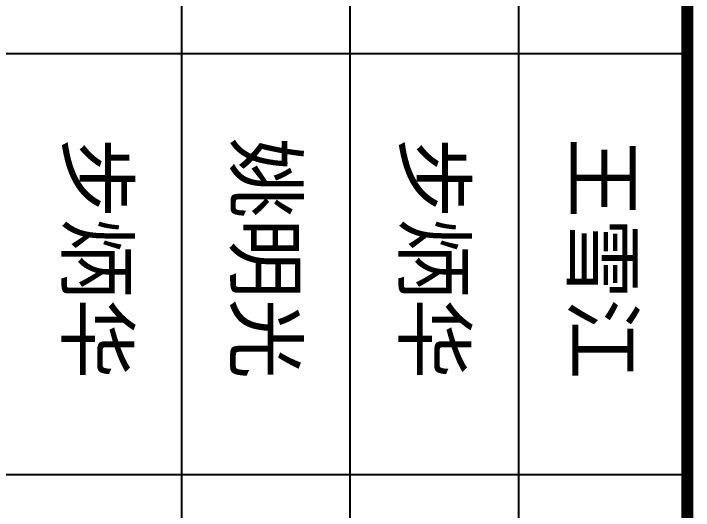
# Model space of a CAD drawing. Extents: x 447413 to 2975780, y -1432727 to 1301644.
# Drawn here: x 2269014 to 2273855, y 453855 to 457394 of the extents above; entities that cross this region are included whole.
import ezdxf

# ---------------------------------------------------------------- set-up
doc = ezdxf.new("R2010")
doc.units = 0
doc.header["$LTSCALE"] = 1000
doc.header["$MEASUREMENT"] = 0
doc.layers.add('图框', color=253, linetype='Continuous')
doc.styles.add('cx_biaoti', font='')
doc.styles.get('cx_biaoti').set_extended_font_data('SimSun')

# ---------------------------------------------------------------- blocks, each defined once
blk = doc.blocks.new('zzzzzzzzzzzzvvvvvv')
at = {"layer": '图框', "color": 153, "style": 'cx_biaoti'}
for s, p in [('步炳华', (2632827.1, 654978.4, 378000)), ('姚明光', (2634027.1, 654978.4, 378000)), ('步炳华', (2635227.1, 654978.4, 378000)), ('王雪江', (2636427.1, 654978.4, 378000))]:
    blk.add_text(s, height=420, rotation=270, dxfattribs=at).set_placement(p)
blk = doc.blocks.new('A$C6B0021A6')
at = {"layer": '图框', "color": 153}
for p, q in [((113420, 13420, -84000), (113420, 7820, -84000)), ((115420, 13420, -84000), (115420, 7820, -84000)), ((117920, 12620, -84000), (111420, 12620, -84000)), ((117920, 11820, -84000), (111420, 11820, -84000)), ((117920, 11020, -84000), (111420, 11020, -84000))]:
    blk.add_line(p, q, dxfattribs=at)
at = {"layer": '图框', "color": 153, "const_width": 58, "elevation": -84000}
blk.add_lwpolyline([(111420, 13420), (117920, 13420)], dxfattribs=at)
at = {"xscale": 0.6666666666666666, "yscale": 0.6666666666666666, "zscale": 0.6666666666666666, "rotation": 90}
blk.add_blockref('zzzzzzzzzzzzvvvvvv', (550471.6, -1744738.9, -336000), dxfattribs=at)

msp = doc.modelspace()

# ---------------------------------------------------------------- block references
at = {"xscale": 1.5, "yscale": 1.5, "zscale": 1.5, "rotation": 270}
msp.add_blockref('A$C6B0021A6', (2253682, 627238.4, 252000), dxfattribs=at)

doc.saveas('drawing.dxf')
